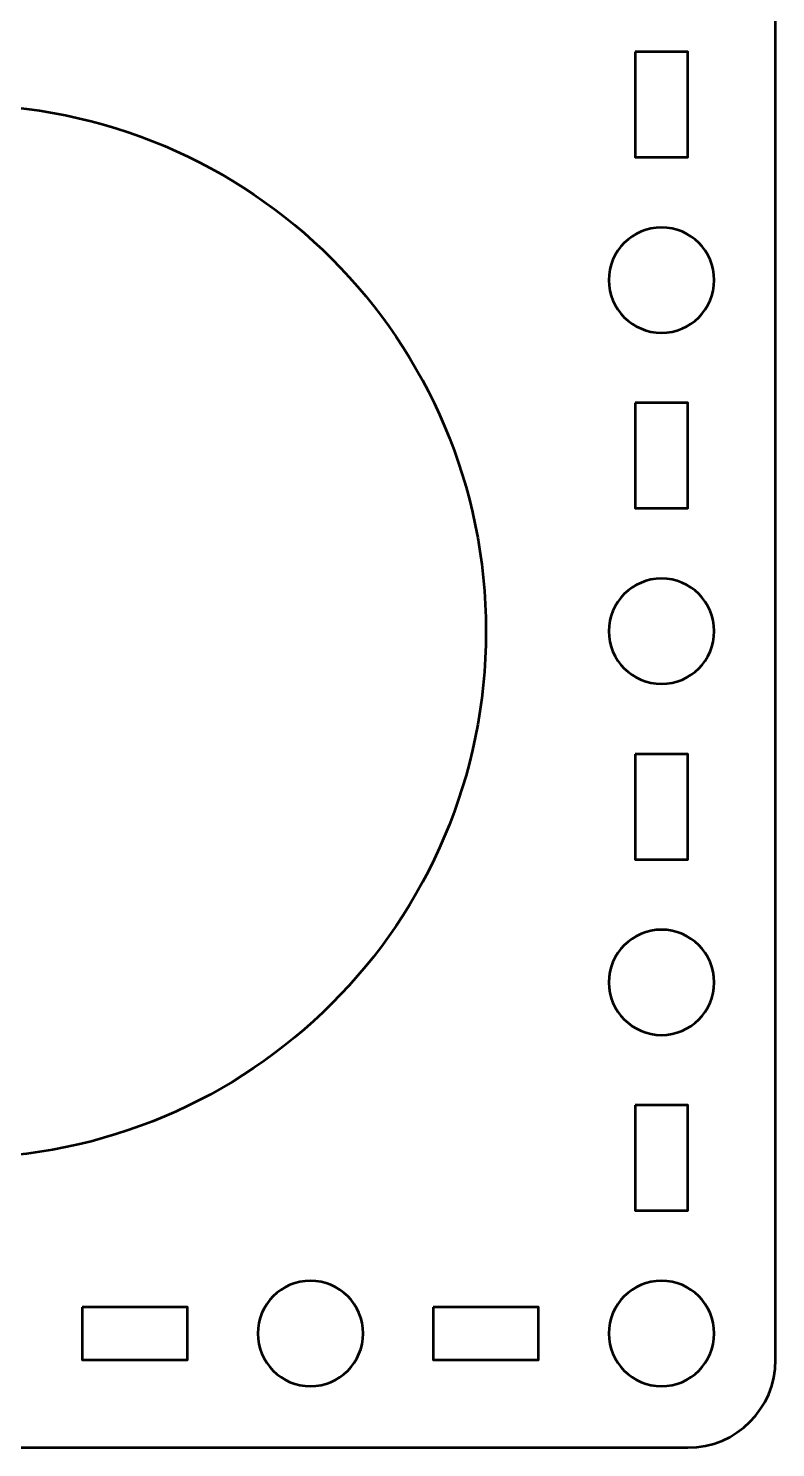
# Model space of a CAD drawing. Header units: centimetres. Extents: x -60.2 to 8, y -20.5 to 3.9.
# Drawn here: x -10.11 to -5.85, y -9.5 to -1.42 of the extents above; entities that cross this region are included whole.
import ezdxf

# ---------------------------------------------------------------- set-up
doc = ezdxf.new("R2010")
doc.units = ezdxf.units.CM
doc.header["$MEASUREMENT"] = 0
doc.layers.add('Layer 1', color=7, linetype='Continuous')

msp = doc.modelspace()

# ---------------------------------------------------------------- linework, layer by layer
at = {"layer": 'Layer 1', "color": 250, "lineweight": 53}
msp.add_ellipse((-10.5, -4.85), major_axis=(0, 3), ratio=1, dxfattribs=at)
at = {"layer": 'Layer 1', "lineweight": 53}
for points, knots in [([(-14.64994, -0.19994), (-14.64994, -0.19994), (-6.35004, -0.19994), (-6.35004, -0.19994), (-6.35004, -0.19994), (-6.07304, -0.19994), (-5.84994, -0.42304), (-5.84994, -0.70004), (-5.84994, -0.70004), (-5.84994, -0.70004), (-5.84994, -8.99994), (-5.84994, -8.99994), (-5.84994, -8.99994), (-5.84994, -9.27694), (-6.07304, -9.50004), (-6.35004, -9.50004), (-6.35004, -9.50004), (-6.35004, -9.50004), (-14.64994, -9.50004), (-14.64994, -9.50004), (-14.64994, -9.50004), (-14.92694, -9.50004), (-15.15004, -9.27694), (-15.15004, -8.99994), (-15.15004, -8.99994), (-15.15004, -8.99994), (-15.15004, -0.70004), (-15.15004, -0.70004), (-15.15004, -0.70004), (-15.15004, -0.42304), (-14.92694, -0.19994), (-14.64994, -0.19994)], [0, 0, 0, 0, 0.125, 0.125, 0.125, 0.125, 0.25, 0.25, 0.25, 0.25, 0.375, 0.375, 0.375, 0.375, 0.5, 0.5, 0.5, 0.5, 0.625, 0.625, 0.625, 0.625, 0.75, 0.75, 0.75, 0.75, 0.875, 0.875, 0.875, 0.875, 1, 1, 1, 1]), ([(-6.65004, -1.54999), (-6.65004, -1.54999), (-6.35004, -1.54999), (-6.35004, -1.54999), (-6.35004, -1.54999), (-6.35004, -1.54999), (-6.35004, -2.14999), (-6.35004, -2.14999), (-6.35004, -2.14999), (-6.35004, -2.14999), (-6.65004, -2.14999), (-6.65004, -2.14999), (-6.65004, -2.14999), (-6.65004, -2.14999), (-6.65004, -1.54999), (-6.65004, -1.54999)], [0, 0, 0, 0, 0.25, 0.25, 0.25, 0.25, 0.5, 0.5, 0.5, 0.5, 0.75, 0.75, 0.75, 0.75, 1, 1, 1, 1]), ([(-6.19997, -2.85004), (-6.19997, -3.01567), (-6.33434, -3.15005), (-6.49997, -3.15005), (-6.49997, -3.15005), (-6.66574, -3.15005), (-6.79997, -3.01567), (-6.79997, -2.85004), (-6.79997, -2.85004), (-6.79997, -2.68427), (-6.66574, -2.55004), (-6.49997, -2.55004), (-6.49997, -2.55004), (-6.33434, -2.55004), (-6.19997, -2.68427), (-6.19997, -2.85004)], [0, 0, 0, 0, 0.25, 0.25, 0.25, 0.25, 0.5, 0.5, 0.5, 0.5, 0.75, 0.75, 0.75, 0.75, 1, 1, 1, 1]), ([(-6.65004, -3.54995), (-6.65004, -3.54995), (-6.35004, -3.54995), (-6.35004, -3.54995), (-6.35004, -3.54995), (-6.35004, -3.54995), (-6.35004, -4.14996), (-6.35004, -4.14996), (-6.35004, -4.14996), (-6.35004, -4.14996), (-6.65004, -4.14996), (-6.65004, -4.14996), (-6.65004, -4.14996), (-6.65004, -4.14996), (-6.65004, -3.54995), (-6.65004, -3.54995)], [0, 0, 0, 0, 0.25, 0.25, 0.25, 0.25, 0.5, 0.5, 0.5, 0.5, 0.75, 0.75, 0.75, 0.75, 1, 1, 1, 1]), ([(-6.19997, -4.84998), (-6.19997, -5.01563), (-6.33434, -5.14997), (-6.49997, -5.14997), (-6.49997, -5.14997), (-6.66574, -5.14997), (-6.79997, -5.01563), (-6.79997, -4.84998), (-6.79997, -4.84998), (-6.79997, -4.68435), (-6.66574, -4.54997), (-6.49997, -4.54997), (-6.49997, -4.54997), (-6.33434, -4.54997), (-6.19997, -4.68435), (-6.19997, -4.84998)], [0, 0, 0, 0, 0.25, 0.25, 0.25, 0.25, 0.5, 0.5, 0.5, 0.5, 0.75, 0.75, 0.75, 0.75, 1, 1, 1, 1]), ([(-6.65004, -5.55002), (-6.65004, -5.55002), (-6.35004, -5.55002), (-6.35004, -5.55002), (-6.35004, -5.55002), (-6.35004, -5.55002), (-6.35004, -6.15002), (-6.35004, -6.15002), (-6.35004, -6.15002), (-6.35004, -6.15002), (-6.65004, -6.15002), (-6.65004, -6.15002), (-6.65004, -6.15002), (-6.65004, -6.15002), (-6.65004, -5.55002), (-6.65004, -5.55002)], [0, 0, 0, 0, 0.25, 0.25, 0.25, 0.25, 0.5, 0.5, 0.5, 0.5, 0.75, 0.75, 0.75, 0.75, 1, 1, 1, 1]), ([(-6.19997, -6.84993), (-6.19997, -7.0157), (-6.33434, -7.14994), (-6.49997, -7.14994), (-6.49997, -7.14994), (-6.66574, -7.14994), (-6.79997, -7.0157), (-6.79997, -6.84993), (-6.79997, -6.84993), (-6.79997, -6.68427), (-6.66574, -6.54993), (-6.49997, -6.54993), (-6.49997, -6.54993), (-6.33434, -6.54993), (-6.19997, -6.68427), (-6.19997, -6.84993)], [0, 0, 0, 0, 0.25, 0.25, 0.25, 0.25, 0.5, 0.5, 0.5, 0.5, 0.75, 0.75, 0.75, 0.75, 1, 1, 1, 1]), ([(-6.65004, -7.54999), (-6.65004, -7.54999), (-6.35004, -7.54999), (-6.35004, -7.54999), (-6.35004, -7.54999), (-6.35004, -7.54999), (-6.35004, -8.14999), (-6.35004, -8.14999), (-6.35004, -8.14999), (-6.35004, -8.14999), (-6.65004, -8.14999), (-6.65004, -8.14999), (-6.65004, -8.14999), (-6.65004, -8.14999), (-6.65004, -7.54999), (-6.65004, -7.54999)], [0, 0, 0, 0, 0.25, 0.25, 0.25, 0.25, 0.5, 0.5, 0.5, 0.5, 0.75, 0.75, 0.75, 0.75, 1, 1, 1, 1]), ([(-8.20004, -8.85001), (-8.20004, -9.01564), (-8.33428, -9.15001), (-8.50005, -9.15001), (-8.50005, -9.15001), (-8.66571, -9.15001), (-8.80005, -9.01564), (-8.80005, -8.85001), (-8.80005, -8.85001), (-8.80005, -8.68424), (-8.66571, -8.55001), (-8.50005, -8.55001), (-8.50005, -8.55001), (-8.33428, -8.55001), (-8.20004, -8.68424), (-8.20004, -8.85001)], [0, 0, 0, 0, 0.25, 0.25, 0.25, 0.25, 0.5, 0.5, 0.5, 0.5, 0.75, 0.75, 0.75, 0.75, 1, 1, 1, 1]), ([(-6.19997, -8.85001), (-6.19997, -9.01564), (-6.33434, -9.15001), (-6.49997, -9.15001), (-6.49997, -9.15001), (-6.66574, -9.15001), (-6.79997, -9.01564), (-6.79997, -8.85001), (-6.79997, -8.85001), (-6.79997, -8.68424), (-6.66574, -8.55001), (-6.49997, -8.55001), (-6.49997, -8.55001), (-6.33434, -8.55001), (-6.19997, -8.68424), (-6.19997, -8.85001)], [0, 0, 0, 0, 0.25, 0.25, 0.25, 0.25, 0.5, 0.5, 0.5, 0.5, 0.75, 0.75, 0.75, 0.75, 1, 1, 1, 1]), ([(-9.79996, -8.69994), (-9.79996, -8.69994), (-9.19996, -8.69994), (-9.19996, -8.69994), (-9.19996, -8.69994), (-9.19996, -8.69994), (-9.19996, -8.99994), (-9.19996, -8.99994), (-9.19996, -8.99994), (-9.19996, -8.99994), (-9.79996, -8.99994), (-9.79996, -8.99994), (-9.79996, -8.99994), (-9.79996, -8.99994), (-9.79996, -8.69994), (-9.79996, -8.69994)], [0, 0, 0, 0, 0.25, 0.25, 0.25, 0.25, 0.5, 0.5, 0.5, 0.5, 0.75, 0.75, 0.75, 0.75, 1, 1, 1, 1]), ([(-7.79999, -8.69994), (-7.79999, -8.69994), (-7.19999, -8.69994), (-7.19999, -8.69994), (-7.19999, -8.69994), (-7.19999, -8.69994), (-7.19999, -8.99994), (-7.19999, -8.99994), (-7.19999, -8.99994), (-7.19999, -8.99994), (-7.79999, -8.99994), (-7.79999, -8.99994), (-7.79999, -8.99994), (-7.79999, -8.99994), (-7.79999, -8.69994), (-7.79999, -8.69994)], [0, 0, 0, 0, 0.25, 0.25, 0.25, 0.25, 0.5, 0.5, 0.5, 0.5, 0.75, 0.75, 0.75, 0.75, 1, 1, 1, 1])]:
    msp.add_open_spline(points, degree=3, knots=knots, dxfattribs=at)

doc.saveas('drawing.dxf')
